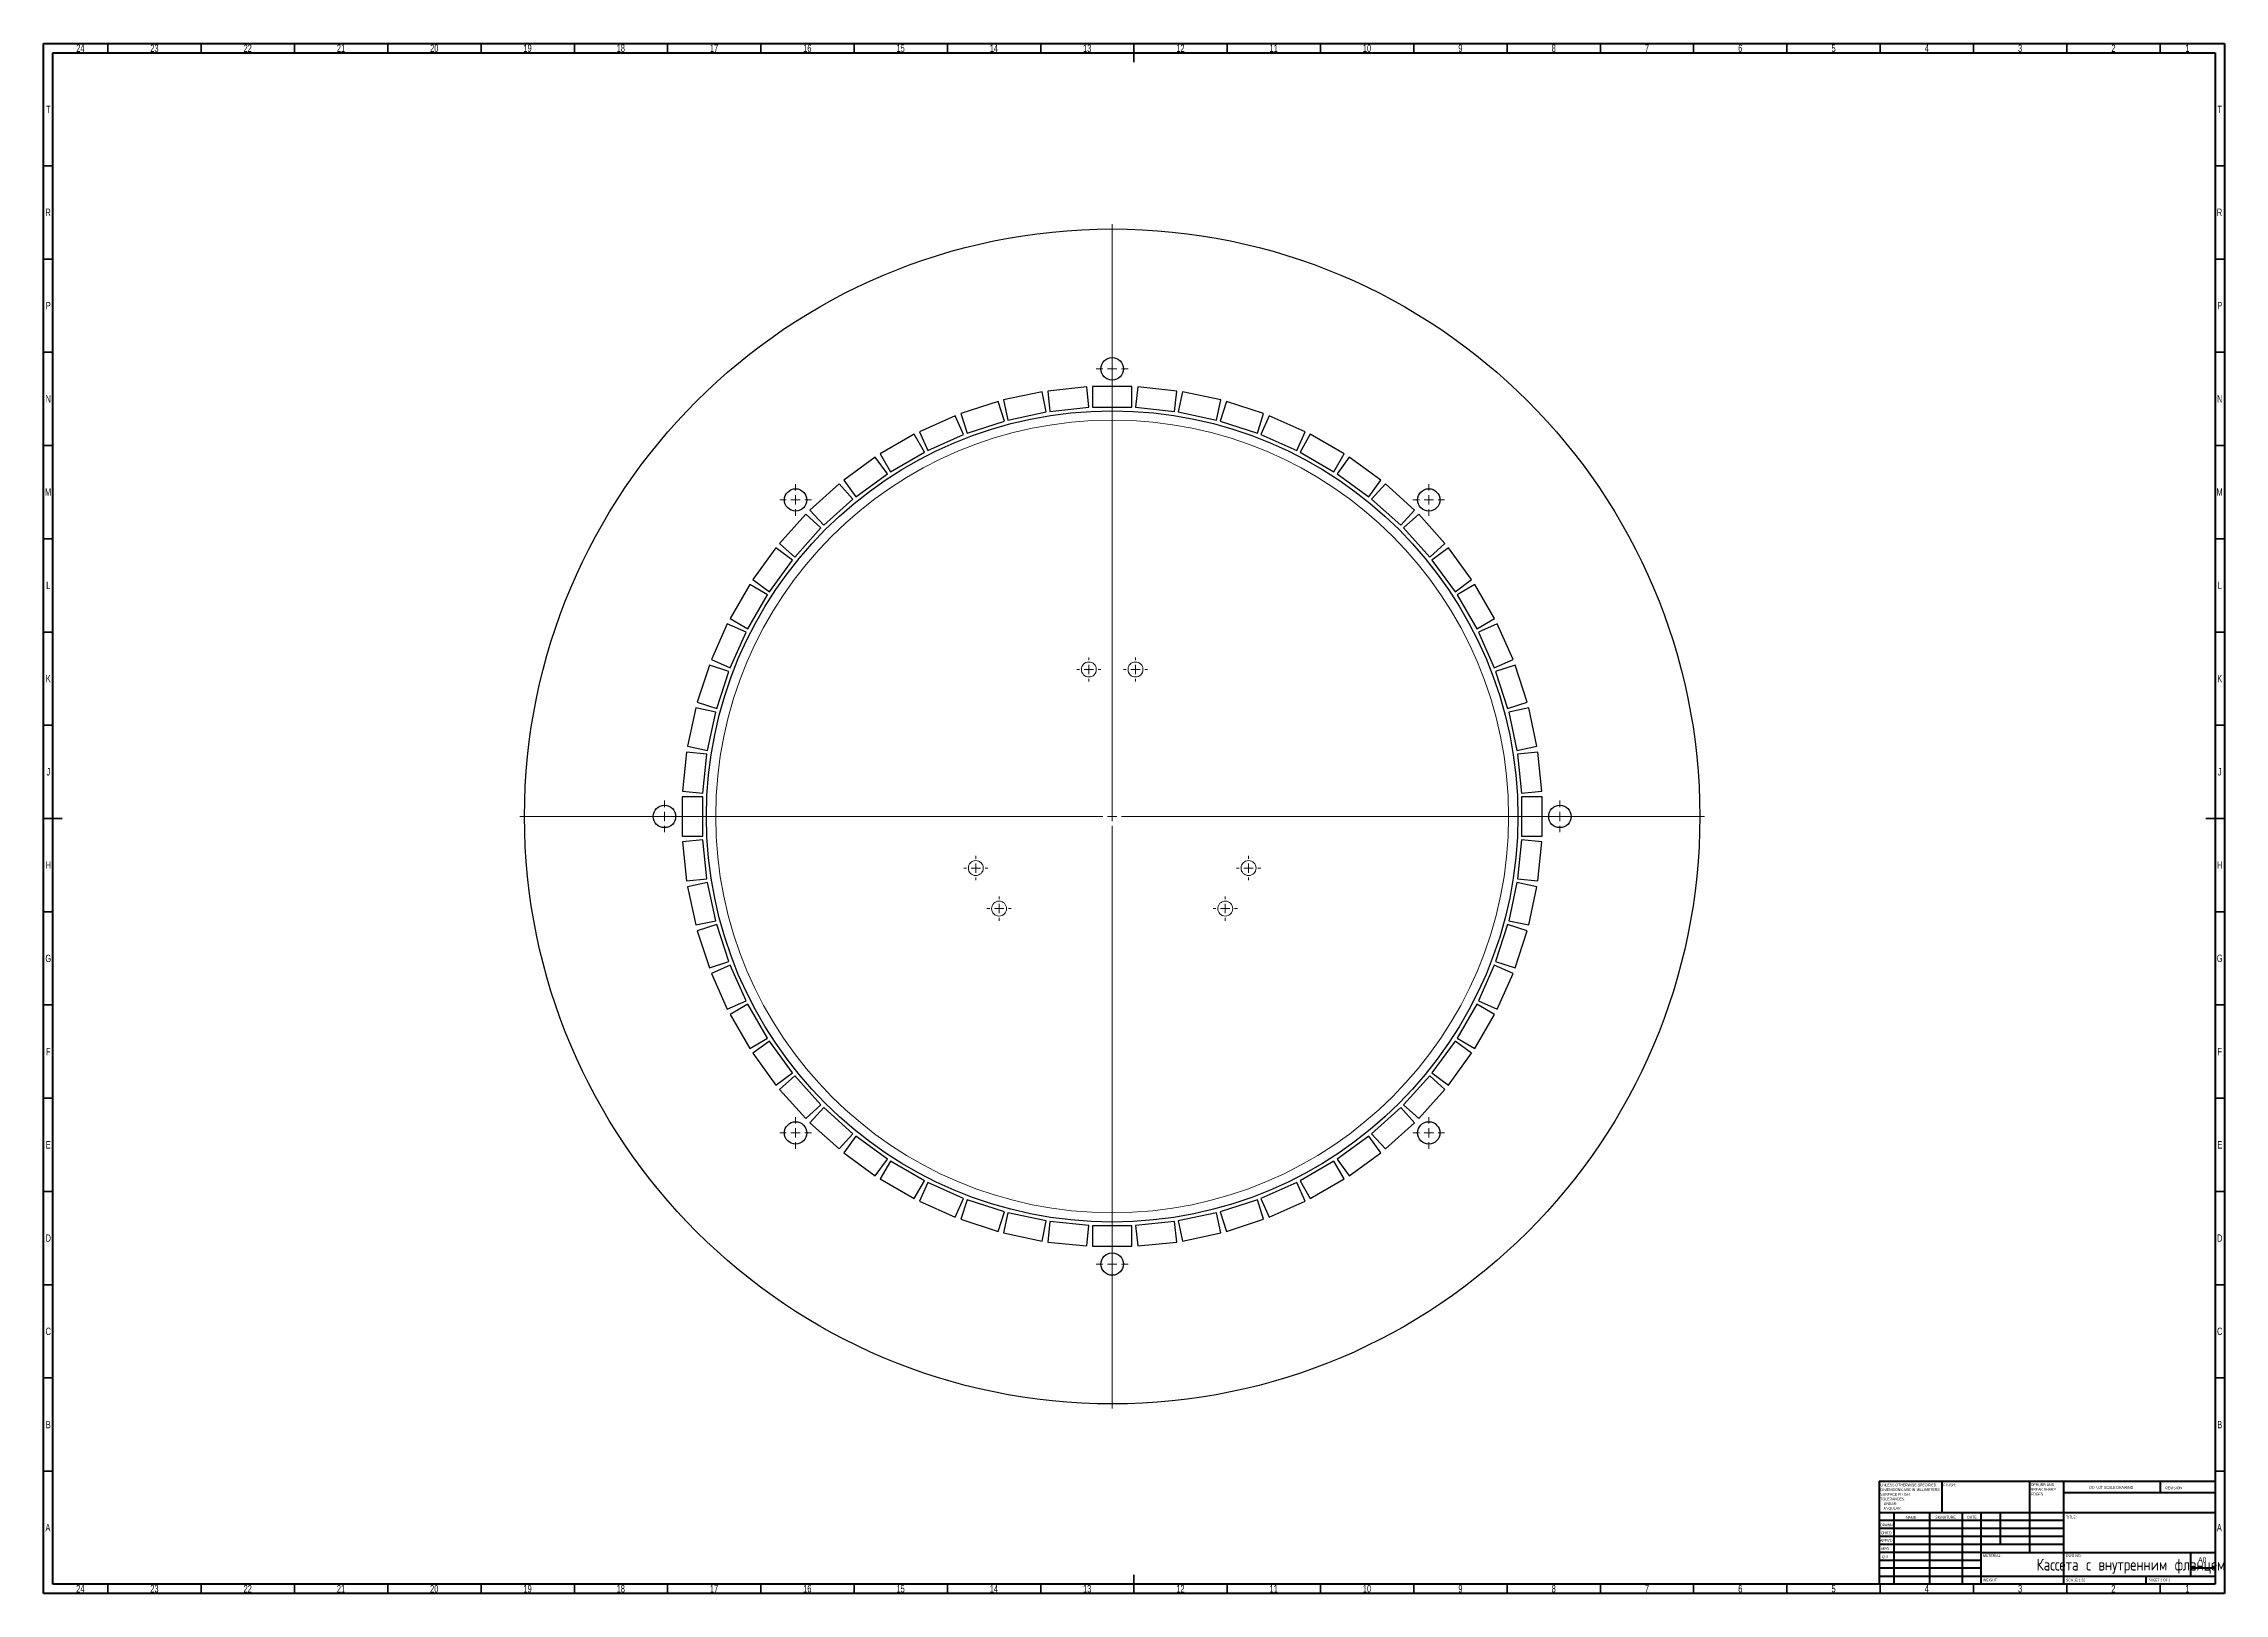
# Model space of a CAD drawing. Header units: millimetres. Extents: x 15 to 1184, y 5 to 836.
import ezdxf

# ---------------------------------------------------------------- set-up
doc = ezdxf.new("R2010")
doc.units = ezdxf.units.MM
doc.linetypes.add('CENTERX2', pattern=[20.32, 12.7, -2.54, 2.54, -2.54])
doc.styles.add('SLDTEXTSTYLE0', font='TXT', dxfattribs={"width": 0.75})
doc.styles.add('SLDTEXTSTYLE1', font='TXT', dxfattribs={"width": 0.686449})
doc.styles.add('SLDTEXTSTYLE2', font='TXT', dxfattribs={"width": 0.6875})
doc.styles.add('SLDTEXTSTYLE3', font='TXT', dxfattribs={"width": 0.75, "bigfont": 'bigfont'})

# ---------------------------------------------------------------- blocks, each defined once
blk = doc.blocks.new('SW_NOTE_0')
at = {"color": 0, "linetype": 'Continuous', "lineweight": 0, "char_height": 1.5, "attachment_point": 1, "style": 'SLDTEXTSTYLE0'}
for s, insert in [('UNLESS OTHERWISE SPECIFIED:', (0, 1.9)), ('TOLERANCES:', (0, -5.6)), ('DIMENSIONS ARE IN MILLIMETERS', (0, -0.6)), ('SURFACE FINISH:', (0, -3.1)), ('ANGULAR:', (1.7, -10.6)), ('LINEAR:', (1.7, -8.1))]:
    blk.add_mtext(s, dxfattribs=dict(at, insert=insert))
blk = doc.blocks.new('SW_NOTE_0_1')
at = {"color": 0, "linetype": 'Continuous', "lineweight": 0, "char_height": 1.5, "attachment_point": 1, "style": 'SLDTEXTSTYLE0'}
for s, insert in [('DEBURR AND', (0, 1.9)), ('BREAK SHARP', (0, -0.6)), ('EDGES', (0, -3.1))]:
    blk.add_mtext(s, dxfattribs=dict(at, insert=insert))
blk = doc.blocks.new('SW_CENTERMARKSYMBOL_0')
at = {"color": 0, "linetype": 'Continuous', "lineweight": 18}
for p, q in [((0, 5), (0, 317.5)), ((-5, 0), (-317.5, 0)), ((0, 0), (-2.5, 0)), ((0, 0), (0, 2.5)), ((0, 0), (0, -2.5)), ((0, 0), (2.5, 0)), ((5, 0), (317.5, 0)), ((0, -5), (0, -317.5))]:
    blk.add_line(p, q, dxfattribs=at)
blk = doc.blocks.new('SW_CENTERMARKSYMBOL_1')
at = {"color": 0, "linetype": 'Continuous', "lineweight": 18}
for p, q in [((-5, 0), (-8.5, 0)), ((0, 0), (-2.5, 0)), ((0, 5), (0, 8.5)), ((0, 0), (0, 2.5)), ((0, 0), (0, -2.5)), ((0, 0), (2.5, 0)), ((5, 0), (8.5, 0)), ((0, -5), (0, -8.5))]:
    blk.add_line(p, q, dxfattribs=at)
blk = doc.blocks.new('SW_CENTERMARKSYMBOL_2')
at = {"color": 0, "linetype": 'Continuous', "lineweight": 18}
for p, q in [((-5, 0), (-8.5, 0)), ((0, 0), (-2.5, 0)), ((0, 5), (0, 8.5)), ((0, 0), (0, 2.5)), ((0, 0), (0, -2.5)), ((0, 0), (2.5, 0)), ((5, 0), (8.5, 0)), ((0, -5), (0, -8.5))]:
    blk.add_line(p, q, dxfattribs=at)
blk = doc.blocks.new('SW_CENTERMARKSYMBOL_3')
at = {"color": 0, "linetype": 'Continuous', "lineweight": 18}
for p, q in [((-5, 0), (-8.5, 0)), ((0, 0), (-2.5, 0)), ((0, 5), (0, 8.5)), ((0, 0), (0, 2.5)), ((0, 0), (0, -2.5)), ((0, 0), (2.5, 0)), ((5, 0), (8.5, 0)), ((0, -5), (0, -8.5))]:
    blk.add_line(p, q, dxfattribs=at)
blk = doc.blocks.new('SW_CENTERMARKSYMBOL_4')
at = {"color": 0, "linetype": 'Continuous', "lineweight": 18}
for p, q in [((-5, 0), (-8.5, 0)), ((0, 0), (-2.5, 0)), ((0, 5), (0, 8.5)), ((0, 0), (0, 2.5)), ((0, 0), (0, -2.5)), ((0, 0), (2.5, 0)), ((5, 0), (8.5, 0)), ((0, -5), (0, -8.5))]:
    blk.add_line(p, q, dxfattribs=at)
blk = doc.blocks.new('SW_CENTERMARKSYMBOL_5')
at = {"color": 0, "linetype": 'Continuous', "lineweight": 18}
for p, q in [((-5, 0), (-8.5, 0)), ((0, 0), (-2.5, 0)), ((0, 5), (0, 8.5)), ((0, 0), (0, 2.5)), ((0, 0), (0, -2.5)), ((0, 0), (2.5, 0)), ((5, 0), (8.5, 0)), ((0, -5), (0, -8.5))]:
    blk.add_line(p, q, dxfattribs=at)
blk = doc.blocks.new('SW_CENTERMARKSYMBOL_6')
at = {"color": 0, "linetype": 'Continuous', "lineweight": 18}
for p, q in [((-5, 0), (-8.5, 0)), ((0, 0), (-2.5, 0)), ((0, 5), (0, 8.5)), ((0, 0), (0, 2.5)), ((0, 0), (0, -2.5)), ((0, 0), (2.5, 0)), ((5, 0), (8.5, 0)), ((0, -5), (0, -8.5))]:
    blk.add_line(p, q, dxfattribs=at)
blk = doc.blocks.new('SW_CENTERMARKSYMBOL_7')
at = {"color": 0, "linetype": 'Continuous', "lineweight": 18}
for p, q in [((-5, 0), (-8.5, 0)), ((0, 0), (-2.5, 0)), ((0, 5), (0, 8.5)), ((0, 0), (0, 2.5)), ((0, 0), (0, -2.5)), ((0, 0), (2.5, 0)), ((5, 0), (8.5, 0)), ((0, -5), (0, -8.5))]:
    blk.add_line(p, q, dxfattribs=at)
blk = doc.blocks.new('SW_CENTERMARKSYMBOL_8')
at = {"color": 0, "linetype": 'Continuous', "lineweight": 18}
for p, q in [((-5, 0), (-8.5, 0)), ((0, 0), (-2.5, 0)), ((0, 5), (0, 8.5)), ((0, 0), (0, 2.5)), ((0, 0), (0, -2.5)), ((0, 0), (2.5, 0)), ((5, 0), (8.5, 0)), ((0, -5), (0, -8.5))]:
    blk.add_line(p, q, dxfattribs=at)
blk = doc.blocks.new('SW_CENTERMARKSYMBOL_9')
at = {"color": 0, "linetype": 'Continuous', "lineweight": 18}
for p, q in [((0, 5), (0, 215)), ((-5, 0), (-215, 0)), ((0, 0), (-2.5, 0)), ((0, 0), (0, 2.5)), ((0, 0), (0, -2.5)), ((0, 0), (2.5, 0)), ((5, 0), (215, 0)), ((0, -5), (0, -215))]:
    blk.add_line(p, q, dxfattribs=at)
blk = doc.blocks.new('SW_CENTERMARKSYMBOL_10')
at = {"color": 0, "linetype": 'Continuous', "lineweight": 18}
for p, q in [((-5, 0), (-6.5, 0)), ((0, 0), (-2.5, 0)), ((0, 5), (0, 6.5)), ((0, 0), (0, 2.5)), ((0, 0), (0, -2.5)), ((0, 0), (2.5, 0)), ((5, 0), (6.5, 0)), ((0, -5), (0, -6.5))]:
    blk.add_line(p, q, dxfattribs=at)
blk = doc.blocks.new('SW_CENTERMARKSYMBOL_11')
at = {"color": 0, "linetype": 'Continuous', "lineweight": 18}
for p, q in [((-5, 0), (-6.5, 0)), ((0, 0), (-2.5, 0)), ((0, 5), (0, 6.5)), ((0, 0), (0, 2.5)), ((0, 0), (0, -2.5)), ((0, 0), (2.5, 0)), ((5, 0), (6.5, 0)), ((0, -5), (0, -6.5))]:
    blk.add_line(p, q, dxfattribs=at)
blk = doc.blocks.new('SW_CENTERMARKSYMBOL_12')
at = {"color": 0, "linetype": 'Continuous', "lineweight": 18}
for p, q in [((-5, 0), (-6.5, 0)), ((0, 0), (-2.5, 0)), ((0, 5), (0, 6.5)), ((0, 0), (0, 2.5)), ((0, 0), (0, -2.5)), ((0, 0), (2.5, 0)), ((5, 0), (6.5, 0)), ((0, -5), (0, -6.5))]:
    blk.add_line(p, q, dxfattribs=at)
blk = doc.blocks.new('SW_CENTERMARKSYMBOL_13')
at = {"color": 0, "linetype": 'Continuous', "lineweight": 18}
for p, q in [((-5, 0), (-6.5, 0)), ((0, 0), (-2.5, 0)), ((0, 5), (0, 6.5)), ((0, 0), (0, 2.5)), ((0, 0), (0, -2.5)), ((0, 0), (2.5, 0)), ((5, 0), (6.5, 0)), ((0, -5), (0, -6.5))]:
    blk.add_line(p, q, dxfattribs=at)
blk = doc.blocks.new('SW_CENTERMARKSYMBOL_14')
at = {"color": 0, "linetype": 'Continuous', "lineweight": 18}
for p, q in [((-5, 0), (-6.5, 0)), ((0, 0), (-2.5, 0)), ((0, 5), (0, 6.5)), ((0, 0), (0, 2.5)), ((0, 0), (0, -2.5)), ((0, 0), (2.5, 0)), ((5, 0), (6.5, 0)), ((0, -5), (0, -6.5))]:
    blk.add_line(p, q, dxfattribs=at)
blk = doc.blocks.new('SW_CENTERMARKSYMBOL_15')
at = {"color": 0, "linetype": 'Continuous', "lineweight": 18}
for p, q in [((-5, 0), (-6.5, 0)), ((0, 0), (-2.5, 0)), ((0, 5), (0, 6.5)), ((0, 0), (0, 2.5)), ((0, 0), (0, -2.5)), ((0, 0), (2.5, 0)), ((5, 0), (6.5, 0)), ((0, -5), (0, -6.5))]:
    blk.add_line(p, q, dxfattribs=at)

msp = doc.modelspace()

# ---------------------------------------------------------------- linework, layer by layer
at = {"color": 7, "linetype": 'Continuous', "lineweight": 70}
for p, q in [((15, 5), (15, 836)), ((15, 836), (1184, 836)), ((20, 10), (20, 831)), ((20, 831), (1179, 831)), ((1179, 831), (1179, 10)), ((1184, 836), (1184, 5)), ((1184, 5), (15, 5)), ((1179, 10), (20, 10))]:
    msp.add_line(p, q, dxfattribs=at)
at = {"color": 7, "linetype": 'Continuous', "lineweight": 35}
for p, q in [((49.5, 831), (49.5, 836)), ((99.5, 831), (99.5, 836)), ((149.5, 831), (149.5, 836)), ((199.5, 831), (199.5, 836)), ((249.5, 831), (249.5, 836)), ((299.5, 831), (299.5, 836)), ((349.5, 831), (349.5, 836)), ((399.5, 831), (399.5, 836)), ((449.5, 831), (449.5, 836)), ((499.5, 831), (499.5, 836)), ((549.5, 831), (549.5, 836)), ((599.5, 836), (599.5, 826)), ((599.5, 831), (599.5, 836)), ((649.5, 831), (649.5, 836)), ((699.5, 831), (699.5, 836)), ((749.5, 831), (749.5, 836)), ((799.5, 831), (799.5, 836)), ((849.5, 831), (849.5, 836)), ((899.5, 831), (899.5, 836)), ((949.5, 831), (949.5, 836)), ((999.5, 831), (999.5, 836)), ((1049.5, 831), (1049.5, 836)), ((1099.5, 831), (1099.5, 836)), ((1149.5, 831), (1149.5, 836)), ((20, 770.5), (15, 770.5)), ((1179, 770.5), (1184, 770.5)), ((20, 720.5), (15, 720.5)), ((1179, 720.5), (1184, 720.5)), ((20, 670.5), (15, 670.5)), ((1179, 670.5), (1184, 670.5)), ((20, 620.5), (15, 620.5)), ((1179, 620.5), (1184, 620.5)), ((20, 570.5), (15, 570.5)), ((1179, 570.5), (1184, 570.5)), ((20, 520.5), (15, 520.5)), ((1179, 520.5), (1184, 520.5)), ((20, 470.5), (15, 470.5)), ((1179, 470.5), (1184, 470.5)), ((15, 420.5), (25, 420.5)), ((20, 420.5), (15, 420.5)), ((1184, 420.5), (1174, 420.5)), ((1179, 420.5), (1184, 420.5)), ((20, 370.5), (15, 370.5)), ((1179, 370.5), (1184, 370.5)), ((20, 320.5), (15, 320.5)), ((1179, 320.5), (1184, 320.5)), ((20, 270.5), (15, 270.5)), ((1179, 270.5), (1184, 270.5)), ((20, 220.5), (15, 220.5)), ((1179, 220.5), (1184, 220.5)), ((20, 170.5), (15, 170.5)), ((1179, 170.5), (1184, 170.5)), ((20, 120.5), (15, 120.5)), ((1179, 120.5), (1184, 120.5)), ((20, 70.5), (15, 70.5)), ((1179, 70.5), (1184, 70.5)), ((599.5, 5), (599.5, 15)), ((49.5, 10), (49.5, 5)), ((99.5, 10), (99.5, 5)), ((149.5, 10), (149.5, 5)), ((199.5, 10), (199.5, 5)), ((249.5, 10), (249.5, 5)), ((299.5, 10), (299.5, 5)), ((349.5, 10), (349.5, 5)), ((399.5, 10), (399.5, 5)), ((449.5, 10), (449.5, 5)), ((499.5, 10), (499.5, 5)), ((549.5, 10), (549.5, 5)), ((599.5, 10), (599.5, 5)), ((649.5, 10), (649.5, 5)), ((699.5, 10), (699.5, 5)), ((749.5, 10), (749.5, 5)), ((799.5, 10), (799.5, 5)), ((849.5, 10), (849.5, 5)), ((899.5, 10), (899.5, 5)), ((949.5, 10), (949.5, 5)), ((999.5, 10), (999.5, 5)), ((1049.5, 10), (1049.5, 5)), ((1099.5, 10), (1099.5, 5)), ((1149.5, 10), (1149.5, 5))]:
    msp.add_line(p, q, dxfattribs=at)
at = {"color": 7, "linetype": 'Continuous', "lineweight": 25}
for p, q in [((526.6, 644.1), (506.6, 637.6)), ((530, 633.6), (526.6, 644.1)), ((550.2, 649.2), (529.6, 644.9)), ((529.6, 644.9), (531.9, 634.1)), ((552.5, 638.5), (550.2, 649.2)), ((574.2, 651.9), (553.3, 649.7)), ((553.3, 649.7), (554.4, 638.8)), ((575.3, 641), (574.2, 651.9)), ((577.3, 652.1), (577.3, 641.1)), ((598.3, 652.1), (577.3, 652.1)), ((598.3, 641.1), (598.3, 652.1)), ((601.5, 651.9), (600.3, 641)), ((622.4, 649.7), (601.5, 651.9)), ((621.2, 638.8), (622.4, 649.7)), ((625.5, 649.2), (623.2, 638.5)), ((646, 644.9), (625.5, 649.2)), ((643.7, 634.1), (646, 644.9)), ((649.1, 644.1), (645.7, 633.6)), ((669, 637.6), (649.1, 644.1)), ((503.7, 636.4), (484.5, 627.9)), ((508.1, 626.4), (503.7, 636.4)), ((506.6, 637.6), (510, 627.1)), ((510, 627.1), (530, 633.6)), ((531.9, 634.1), (552.5, 638.5)), ((554.4, 638.8), (575.3, 641)), ((577.3, 641.1), (598.3, 641.1)), ((600.3, 641), (621.2, 638.8)), ((623.2, 638.5), (643.7, 634.1)), ((645.7, 633.6), (665.7, 627.1)), ((665.7, 627.1), (669, 637.6)), ((672, 636.4), (667.5, 626.4)), ((691.2, 627.9), (672, 636.4)), ((481.7, 626.5), (463.5, 616)), ((487.2, 616.9), (481.7, 626.5)), ((484.5, 627.9), (489, 617.8)), ((489, 617.8), (508.1, 626.4)), ((667.5, 626.4), (686.7, 617.8)), ((686.7, 617.8), (691.2, 627.9)), ((694, 626.5), (688.5, 616.9)), ((712.2, 616), (694, 626.5)), ((460.8, 614.2), (443.9, 601.9)), ((467.3, 605.3), (460.8, 614.2)), ((463.5, 616), (469, 606.4)), ((469, 606.4), (487.2, 616.9)), ((688.5, 616.9), (706.7, 606.4)), ((706.7, 606.4), (712.2, 616)), ((714.8, 614.2), (708.4, 605.3)), ((731.8, 601.9), (714.8, 614.2)), ((441.4, 599.9), (425.8, 585.9)), ((448.8, 591.7), (441.4, 599.9)), ((443.9, 601.9), (450.3, 593)), ((450.3, 593), (467.3, 605.3)), ((708.4, 605.3), (725.3, 593)), ((725.3, 593), (731.8, 601.9)), ((734.3, 599.9), (726.9, 591.7)), ((749.9, 585.9), (734.3, 599.9)), ((425.8, 585.9), (433.2, 577.7)), ((433.2, 577.7), (448.8, 591.7)), ((726.9, 591.7), (742.5, 577.7)), ((742.5, 577.7), (749.9, 585.9)), ((423.6, 583.6), (409.5, 568)), ((417.7, 560.7), (431.7, 576.3)), ((431.7, 576.3), (423.6, 583.6)), ((752.1, 583.6), (743.9, 576.3)), ((743.9, 576.3), (758, 560.7)), ((766.2, 568), (752.1, 583.6)), ((407.5, 565.6), (395.2, 548.6)), ((416.4, 559.1), (407.5, 565.6)), ((409.5, 568), (417.7, 560.7)), ((758, 560.7), (766.2, 568)), ((768.1, 565.6), (759.2, 559.1)), ((780.5, 548.6), (768.1, 565.6)), ((404.1, 542.1), (416.4, 559.1)), ((759.2, 559.1), (771.6, 542.1)), ((393.5, 545.9), (383, 527.7)), ((392.5, 522.2), (403, 540.4)), ((403, 540.4), (393.5, 545.9)), ((395.2, 548.6), (404.1, 542.1)), ((771.6, 542.1), (780.5, 548.6)), ((782.2, 545.9), (772.7, 540.4)), ((772.7, 540.4), (783.2, 522.2)), ((792.7, 527.7), (782.2, 545.9)), ((383, 527.7), (392.5, 522.2)), ((783.2, 522.2), (792.7, 527.7)), ((381.5, 524.9), (373, 505.7)), ((391.6, 520.5), (381.5, 524.9)), ((383, 501.3), (391.6, 520.5)), ((794.1, 524.9), (784.1, 520.5)), ((784.1, 520.5), (792.6, 501.3)), ((802.7, 505.7), (794.1, 524.9)), ((371.9, 502.8), (365.4, 482.8)), ((382.3, 499.4), (371.9, 502.8)), ((373, 505.7), (383, 501.3)), ((792.6, 501.3), (802.7, 505.7)), ((803.8, 502.8), (793.3, 499.4)), ((810.3, 482.8), (803.8, 502.8)), ((375.8, 479.4), (382.3, 499.4)), ((793.3, 499.4), (799.8, 479.4)), ((364.6, 479.8), (360.2, 459.2)), ((375.3, 477.5), (364.6, 479.8)), ((365.4, 482.8), (375.8, 479.4)), ((799.8, 479.4), (810.3, 482.8)), ((811.1, 479.8), (800.4, 477.5)), ((815.5, 459.2), (811.1, 479.8)), ((370.9, 457), (375.3, 477.5)), ((800.4, 477.5), (804.7, 457)), ((359.7, 456.1), (357.5, 435.2)), ((370.6, 455), (359.7, 456.1)), ((360.2, 459.2), (370.9, 457)), ((804.7, 457), (815.5, 459.2)), ((816, 456.1), (805, 455)), ((818.2, 435.2), (816, 456.1)), ((368.4, 434.1), (370.6, 455)), ((805, 455), (807.2, 434.1)), ((357.5, 435.2), (368.4, 434.1)), ((807.2, 434.1), (818.2, 435.2)), ((357.3, 432.1), (357.3, 411.1)), ((368.3, 432.1), (357.3, 432.1)), ((368.3, 411.1), (368.3, 432.1)), ((818.3, 432.1), (807.3, 432.1)), ((807.3, 432.1), (807.3, 411.1)), ((818.3, 411.1), (818.3, 432.1)), ((357.3, 411.1), (368.3, 411.1)), ((807.3, 411.1), (818.3, 411.1)), ((368.4, 409.1), (357.5, 407.9)), ((357.5, 407.9), (359.7, 387.1)), ((370.6, 388.2), (368.4, 409.1)), ((807.2, 409.1), (805, 388.2)), ((818.2, 407.9), (807.2, 409.1)), ((816, 387.1), (818.2, 407.9)), ((359.7, 387.1), (370.6, 388.2)), ((370.9, 386.2), (360.2, 383.9)), ((375.3, 365.7), (370.9, 386.2)), ((804.7, 386.2), (800.4, 365.7)), ((815.5, 383.9), (804.7, 386.2)), ((805, 388.2), (816, 387.1)), ((360.2, 383.9), (364.6, 363.4)), ((811.1, 363.4), (815.5, 383.9)), ((364.6, 363.4), (375.3, 365.7)), ((375.8, 363.7), (365.4, 360.3)), ((382.3, 343.8), (375.8, 363.7)), ((799.8, 363.7), (793.3, 343.8)), ((810.3, 360.3), (799.8, 363.7)), ((800.4, 365.7), (811.1, 363.4)), ((365.4, 360.3), (371.9, 340.4)), ((803.8, 340.4), (810.3, 360.3)), ((371.9, 340.4), (382.3, 343.8)), ((383, 341.9), (373, 337.4)), ((391.6, 322.7), (383, 341.9)), ((792.6, 341.9), (784.1, 322.7)), ((802.7, 337.4), (792.6, 341.9)), ((793.3, 343.8), (803.8, 340.4)), ((373, 337.4), (381.5, 318.2)), ((794.1, 318.2), (802.7, 337.4)), ((381.5, 318.2), (391.6, 322.7)), ((392.5, 320.9), (383, 315.4)), ((403, 302.7), (392.5, 320.9)), ((783.2, 320.9), (772.7, 302.7)), ((792.7, 315.4), (783.2, 320.9)), ((784.1, 322.7), (794.1, 318.2)), ((383, 315.4), (393.5, 297.2)), ((782.2, 297.2), (792.7, 315.4)), ((393.5, 297.2), (403, 302.7)), ((404.1, 301.1), (395.2, 294.6)), ((395.2, 294.6), (407.5, 277.6)), ((416.4, 284.1), (404.1, 301.1)), ((771.6, 301.1), (759.2, 284.1)), ((768.1, 277.6), (780.5, 294.6)), ((780.5, 294.6), (771.6, 301.1)), ((772.7, 302.7), (782.2, 297.2)), ((407.5, 277.6), (416.4, 284.1)), ((417.7, 282.5), (409.5, 275.2)), ((431.7, 266.9), (417.7, 282.5)), ((758, 282.5), (743.9, 266.9)), ((766.2, 275.2), (758, 282.5)), ((759.2, 284.1), (768.1, 277.6)), ((409.5, 275.2), (423.6, 259.6)), ((752.1, 259.6), (766.2, 275.2)), ((423.6, 259.6), (431.7, 266.9)), ((433.2, 265.5), (425.8, 257.3)), ((425.8, 257.3), (441.4, 243.3)), ((448.8, 251.4), (433.2, 265.5)), ((742.5, 265.5), (726.9, 251.4)), ((734.3, 243.3), (749.9, 257.3)), ((749.9, 257.3), (742.5, 265.5)), ((743.9, 266.9), (752.1, 259.6)), ((441.4, 243.3), (448.8, 251.4)), ((450.3, 250.2), (443.9, 241.3)), ((467.3, 237.8), (450.3, 250.2)), ((725.3, 250.2), (708.4, 237.8)), ((731.8, 241.3), (725.3, 250.2)), ((726.9, 251.4), (734.3, 243.3)), ((443.9, 241.3), (460.8, 228.9)), ((460.8, 228.9), (467.3, 237.8)), ((469, 236.7), (463.5, 227.2)), ((487.2, 226.2), (469, 236.7)), ((706.7, 236.7), (688.5, 226.2)), ((712.2, 227.2), (706.7, 236.7)), ((708.4, 237.8), (714.8, 228.9)), ((714.8, 228.9), (731.8, 241.3)), ((463.5, 227.2), (481.7, 216.7)), ((481.7, 216.7), (487.2, 226.2)), ((489, 225.3), (484.5, 215.3)), ((508.1, 216.8), (489, 225.3)), ((686.7, 225.3), (667.5, 216.8)), ((691.2, 215.3), (686.7, 225.3)), ((688.5, 226.2), (694, 216.7)), ((694, 216.7), (712.2, 227.2)), ((484.5, 215.3), (503.7, 206.7)), ((503.7, 206.7), (508.1, 216.8)), ((510, 216.1), (506.6, 205.6)), ((530, 209.6), (510, 216.1)), ((665.7, 216.1), (645.7, 209.6)), ((669, 205.6), (665.7, 216.1)), ((667.5, 216.8), (672, 206.7)), ((672, 206.7), (691.2, 215.3)), ((506.6, 205.6), (526.6, 199.1)), ((526.6, 199.1), (530, 209.6)), ((531.9, 209.1), (529.6, 198.3)), ((552.5, 204.7), (531.9, 209.1)), ((550.2, 193.9), (552.5, 204.7)), ((554.4, 204.4), (553.3, 193.4)), ((575.3, 202.2), (554.4, 204.4)), ((574.2, 191.3), (575.3, 202.2)), ((598.3, 202.1), (577.3, 202.1)), ((577.3, 202.1), (577.3, 191.1)), ((598.3, 191.1), (598.3, 202.1)), ((621.2, 204.4), (600.3, 202.2)), ((600.3, 202.2), (601.5, 191.3)), ((622.4, 193.4), (621.2, 204.4)), ((643.7, 209.1), (623.2, 204.7)), ((623.2, 204.7), (625.5, 193.9)), ((646, 198.3), (643.7, 209.1)), ((645.7, 209.6), (649.1, 199.1)), ((649.1, 199.1), (669, 205.6)), ((529.6, 198.3), (550.2, 193.9)), ((553.3, 193.4), (574.2, 191.3)), ((577.3, 191.1), (598.3, 191.1)), ((601.5, 191.3), (622.4, 193.4)), ((625.5, 193.9), (646, 198.3))]:
    msp.add_line(p, q, dxfattribs=at)
at = {"color": 7, "linetype": 'CENTERX2', "lineweight": 18}
msp.add_line((587.8, 421.7), (587.8, 558.3), dxfattribs=at)
at = {"color": 7, "linetype": 'Continuous', "lineweight": 50}
for p, q in [((999, 65.2), (1179, 65.2)), ((999, 65.2), (999, 10)), ((1032.8, 48.2), (1032.8, 65.2)), ((1079.6, 65.2), (1079.6, 27)), ((1097.8, 65.2), (1097.8, 10)), ((1179, 58.9), (1097.8, 58.9)), ((1149.8, 58.9), (1149.8, 65.2)), ((1179, 48.2), (999, 48.2)), ((1006.8, 48.2), (1006.8, 10)), ((1026, 48.2), (1026, 10)), ((1043.4, 48.2), (1043.4, 10)), ((1053.6, 10), (1053.6, 48.2)), ((1064, 31.2), (1064, 48.2)), ((1097.8, 44), (999, 44)), ((1097.8, 39.8), (999, 39.8)), ((1097.8, 35.5), (999, 35.5)), ((1097.8, 31.2), (999, 31.2)), ((1053.6, 27), (999, 27)), ((1053.6, 27), (1179, 27)), ((1166, 14.2), (1166, 27)), ((1053.6, 22.7), (999, 22.7)), ((1053.6, 18.5), (999, 18.5)), ((999, 14.2), (1179, 14.2)), ((1142, 10), (1142, 14.2)), ((1179, 18.5), (1166, 18.5))]:
    msp.add_line(p, q, dxfattribs=at)
at = {"color": 7, "linetype": 'Continuous', "lineweight": 25}
for centre, radius in [((587.8, 421.6), 315), ((587.8, 661.6), 6), ((587.8, 421.6), 217.5), ((418.1, 591.3), 6), ((757.5, 591.3), 6), ((347.8, 421.6), 6), ((827.8, 421.6), 6), ((418.1, 251.9), 6), ((757.5, 251.9), 6), ((587.8, 181.6), 6)]:
    msp.add_circle(centre, radius, dxfattribs=at)
at = {"color": 7, "linetype": 'Continuous', "lineweight": 18}
for centre, radius in [((587.8, 421.6), 212.5), ((575.3, 500.4), 4), ((600.3, 500.4), 4), ((514.7, 393.9), 4), ((660.9, 393.9), 4), ((527.2, 372.2), 4), ((648.4, 372.2), 4)]:
    msp.add_circle(centre, radius, dxfattribs=at)

# ---------------------------------------------------------------- block references
at = {"color": 7, "linetype": 'Continuous', "lineweight": 0}
for name, p in [('SW_CENTERMARKSYMBOL_0', (587.8, 421.6)), ('SW_CENTERMARKSYMBOL_1', (587.8, 661.6)), ('SW_CENTERMARKSYMBOL_9', (587.8, 421.6)), ('SW_CENTERMARKSYMBOL_8', (418.1, 591.3)), ('SW_CENTERMARKSYMBOL_2', (757.5, 591.3)), ('SW_CENTERMARKSYMBOL_10', (575.3, 500.4)), ('SW_CENTERMARKSYMBOL_11', (600.3, 500.4)), ('SW_CENTERMARKSYMBOL_7', (347.8, 421.6)), ('SW_CENTERMARKSYMBOL_3', (827.8, 421.6)), ('SW_CENTERMARKSYMBOL_12', (514.7, 393.9)), ('SW_CENTERMARKSYMBOL_15', (660.9, 393.9)), ('SW_CENTERMARKSYMBOL_13', (527.2, 372.2)), ('SW_CENTERMARKSYMBOL_14', (648.4, 372.2)), ('SW_CENTERMARKSYMBOL_6', (418.1, 251.9)), ('SW_CENTERMARKSYMBOL_4', (757.5, 251.9)), ('SW_CENTERMARKSYMBOL_5', (587.8, 181.6)), ('SW_NOTE_0', (999.6, 62)), ('SW_NOTE_0_1', (1080.3, 62.1))]:
    msp.add_blockref(name, p, dxfattribs=at)

# ---------------------------------------------------------------- texts
for s, insert, char_height, attachment_point, style in [('24', (34.7, 835.5), 3.97, 2, 'SLDTEXTSTYLE0'), ('23', (74.4, 835.5), 3.97, 2, 'SLDTEXTSTYLE0'), ('22', (124.4, 835.5), 3.97, 2, 'SLDTEXTSTYLE0'), ('21', (174.4, 835.5), 3.97, 2, 'SLDTEXTSTYLE0'), ('20', (224.4, 835.5), 3.97, 2, 'SLDTEXTSTYLE0'), ('19', (274.4, 835.5), 3.97, 2, 'SLDTEXTSTYLE0'), ('18', (324.4, 835.5), 3.97, 2, 'SLDTEXTSTYLE0'), ('17', (374.4, 835.5), 3.97, 2, 'SLDTEXTSTYLE0'), ('16', (424.4, 835.5), 3.97, 2, 'SLDTEXTSTYLE0'), ('15', (474.4, 835.5), 3.97, 2, 'SLDTEXTSTYLE0'), ('14', (524.4, 835.5), 3.97, 2, 'SLDTEXTSTYLE0'), ('13', (574.4, 835.5), 3.97, 2, 'SLDTEXTSTYLE0'), ('12', (624.4, 835.5), 3.97, 2, 'SLDTEXTSTYLE0'), ('11', (674.4, 835.5), 3.97, 2, 'SLDTEXTSTYLE0'), ('10', (724.4, 835.5), 3.97, 2, 'SLDTEXTSTYLE0'), ('9', (774.5, 835.5), 3.97, 2, 'SLDTEXTSTYLE0'), ('8', (824.5, 835.5), 3.97, 2, 'SLDTEXTSTYLE0'), ('7', (874.5, 835.5), 3.97, 2, 'SLDTEXTSTYLE0'), ('6', (924.5, 835.5), 3.97, 2, 'SLDTEXTSTYLE0'), ('5', (974.5, 835.5), 3.97, 2, 'SLDTEXTSTYLE0'), ('4', (1024.5, 835.5), 3.97, 2, 'SLDTEXTSTYLE0'), ('3', (1074.5, 835.5), 3.97, 2, 'SLDTEXTSTYLE0'), ('2', (1124.5, 835.5), 3.97, 2, 'SLDTEXTSTYLE0'), ('1', (1164.2, 835.5), 3.97, 2, 'SLDTEXTSTYLE0'), ('T', (17.5, 802.7), 3.97, 2, 'SLDTEXTSTYLE0'), ('T', (1181.5, 802.7), 3.97, 2, 'SLDTEXTSTYLE0'), ('R', (17.4, 747.5), 3.97, 2, 'SLDTEXTSTYLE0'), ('R', (1181.4, 747.5), 3.97, 2, 'SLDTEXTSTYLE0'), ('P', (17.5, 697.5), 3.97, 2, 'SLDTEXTSTYLE0'), ('P', (1181.5, 697.5), 3.97, 2, 'SLDTEXTSTYLE0'), ('N', (17.5, 647.5), 3.97, 2, 'SLDTEXTSTYLE0'), ('N', (1181.5, 647.5), 3.97, 2, 'SLDTEXTSTYLE0'), ('M', (17.4, 597.5), 3.97, 2, 'SLDTEXTSTYLE0'), ('M', (1181.4, 597.5), 3.97, 2, 'SLDTEXTSTYLE0'), ('L', (17.5, 547.5), 3.97, 2, 'SLDTEXTSTYLE0'), ('L', (1181.5, 547.5), 3.97, 2, 'SLDTEXTSTYLE0'), ('K', (17.5, 497.5), 3.97, 2, 'SLDTEXTSTYLE0'), ('K', (1181.5, 497.5), 3.97, 2, 'SLDTEXTSTYLE0'), ('J', (17.5, 447.5), 3.97, 2, 'SLDTEXTSTYLE0'), ('J', (1181.5, 447.5), 3.97, 2, 'SLDTEXTSTYLE0'), ('H', (17.5, 397.5), 3.97, 2, 'SLDTEXTSTYLE0'), ('H', (1181.5, 397.5), 3.97, 2, 'SLDTEXTSTYLE0'), ('G', (17.5, 347.5), 3.97, 2, 'SLDTEXTSTYLE0'), ('G', (1181.5, 347.5), 3.97, 2, 'SLDTEXTSTYLE0'), ('F', (17.5, 297.5), 3.97, 2, 'SLDTEXTSTYLE0'), ('F', (1181.5, 297.5), 3.97, 2, 'SLDTEXTSTYLE0'), ('E', (17.5, 247.5), 3.97, 2, 'SLDTEXTSTYLE0'), ('E', (1181.5, 247.5), 3.97, 2, 'SLDTEXTSTYLE0'), ('D', (17.5, 197.5), 3.97, 2, 'SLDTEXTSTYLE0'), ('D', (1181.5, 197.5), 3.97, 2, 'SLDTEXTSTYLE0'), ('C', (17.5, 147.5), 3.97, 2, 'SLDTEXTSTYLE0'), ('C', (1181.5, 147.5), 3.97, 2, 'SLDTEXTSTYLE0'), ('B', (17.5, 97.5), 3.97, 2, 'SLDTEXTSTYLE0'), ('B', (1181.5, 97.5), 3.97, 2, 'SLDTEXTSTYLE0'), ('FINISH:', (1033.4, 63.9), 1.5, 1, 'SLDTEXTSTYLE0'), ('DO NOT SCALE DRAWING', (1111.6, 62.5), 1.5, 1, 'SLDTEXTSTYLE0'), ('REVISION', (1152.3, 62.3), 1.5, 1, 'SLDTEXTSTYLE0'), ('A', (17.3, 42.2), 3.97, 2, 'SLDTEXTSTYLE0'), ('DRAWN', (999.6, 42.4), 1.5, 1, 'SLDTEXTSTYLE1'), ("CHK'D", (999.9, 38.2), 1.5, 1, 'SLDTEXTSTYLE0'), ('NAME', (1013.3, 46.5), 1.5, 1, 'SLDTEXTSTYLE0'), ('SIGNATURE', (1029, 46.6), 1.5, 1, 'SLDTEXTSTYLE0'), ('DATE', (1046.2, 46.6), 1.5, 1, 'SLDTEXTSTYLE0'), ('TITLE:', (1099.1, 46.6), 1.5, 1, 'SLDTEXTSTYLE0'), ('A', (1181.3, 42.2), 3.97, 2, 'SLDTEXTSTYLE0'), ("APPV'D", (999.4, 34.1), 1.5, 1, 'SLDTEXTSTYLE0'), ('MFG', (1000.1, 29.7), 1.5, 1, 'SLDTEXTSTYLE0'), ('Q.A', (1000.5, 25.5), 1.5, 1, 'SLDTEXTSTYLE0'), ('MATERIAL:', (1054.6, 26), 1.5, 1, 'SLDTEXTSTYLE0'), ('Кассета с внутренним фланцем', (1133.9, 23.6), 6.35, 2, 'SLDTEXTSTYLE3'), ('DWG NO.', (1099, 26), 1.5, 1, 'SLDTEXTSTYLE0'), ('A0', (1169.9, 24.4), 2.91, 1, 'SLDTEXTSTYLE0'), ('WEIGHT:', (1054.6, 12.9), 1.5, 1, 'SLDTEXTSTYLE0'), ('SCALE:1:20', (1099.1, 12.9), 1.5, 1, 'SLDTEXTSTYLE0'), ('SHEET 1 OF 1', (1143.5, 12.9), 1.5, 1, 'SLDTEXTSTYLE2'), ('24', (34.7, 9.5), 3.97, 2, 'SLDTEXTSTYLE0'), ('23', (74.4, 9.5), 3.97, 2, 'SLDTEXTSTYLE0'), ('22', (124.4, 9.5), 3.97, 2, 'SLDTEXTSTYLE0'), ('21', (174.4, 9.5), 3.97, 2, 'SLDTEXTSTYLE0'), ('20', (224.4, 9.5), 3.97, 2, 'SLDTEXTSTYLE0'), ('19', (274.4, 9.5), 3.97, 2, 'SLDTEXTSTYLE0'), ('18', (324.4, 9.5), 3.97, 2, 'SLDTEXTSTYLE0'), ('17', (374.4, 9.5), 3.97, 2, 'SLDTEXTSTYLE0'), ('16', (424.4, 9.5), 3.97, 2, 'SLDTEXTSTYLE0'), ('15', (474.4, 9.5), 3.97, 2, 'SLDTEXTSTYLE0'), ('14', (524.4, 9.5), 3.97, 2, 'SLDTEXTSTYLE0'), ('13', (574.4, 9.5), 3.97, 2, 'SLDTEXTSTYLE0'), ('12', (624.4, 9.5), 3.97, 2, 'SLDTEXTSTYLE0'), ('11', (674.4, 9.5), 3.97, 2, 'SLDTEXTSTYLE0'), ('10', (724.4, 9.5), 3.97, 2, 'SLDTEXTSTYLE0'), ('9', (774.5, 9.5), 3.97, 2, 'SLDTEXTSTYLE0'), ('8', (824.5, 9.5), 3.97, 2, 'SLDTEXTSTYLE0'), ('7', (874.5, 9.5), 3.97, 2, 'SLDTEXTSTYLE0'), ('6', (924.5, 9.5), 3.97, 2, 'SLDTEXTSTYLE0'), ('5', (974.5, 9.5), 3.97, 2, 'SLDTEXTSTYLE0'), ('4', (1024.5, 9.5), 3.97, 2, 'SLDTEXTSTYLE0'), ('3', (1074.5, 9.5), 3.97, 2, 'SLDTEXTSTYLE0'), ('2', (1124.5, 9.5), 3.97, 2, 'SLDTEXTSTYLE0'), ('1', (1164.2, 9.5), 3.97, 2, 'SLDTEXTSTYLE0')]:
    msp.add_mtext(s, dxfattribs=dict(at, insert=insert, char_height=char_height, attachment_point=attachment_point, style=style))

doc.saveas('drawing.dxf')
